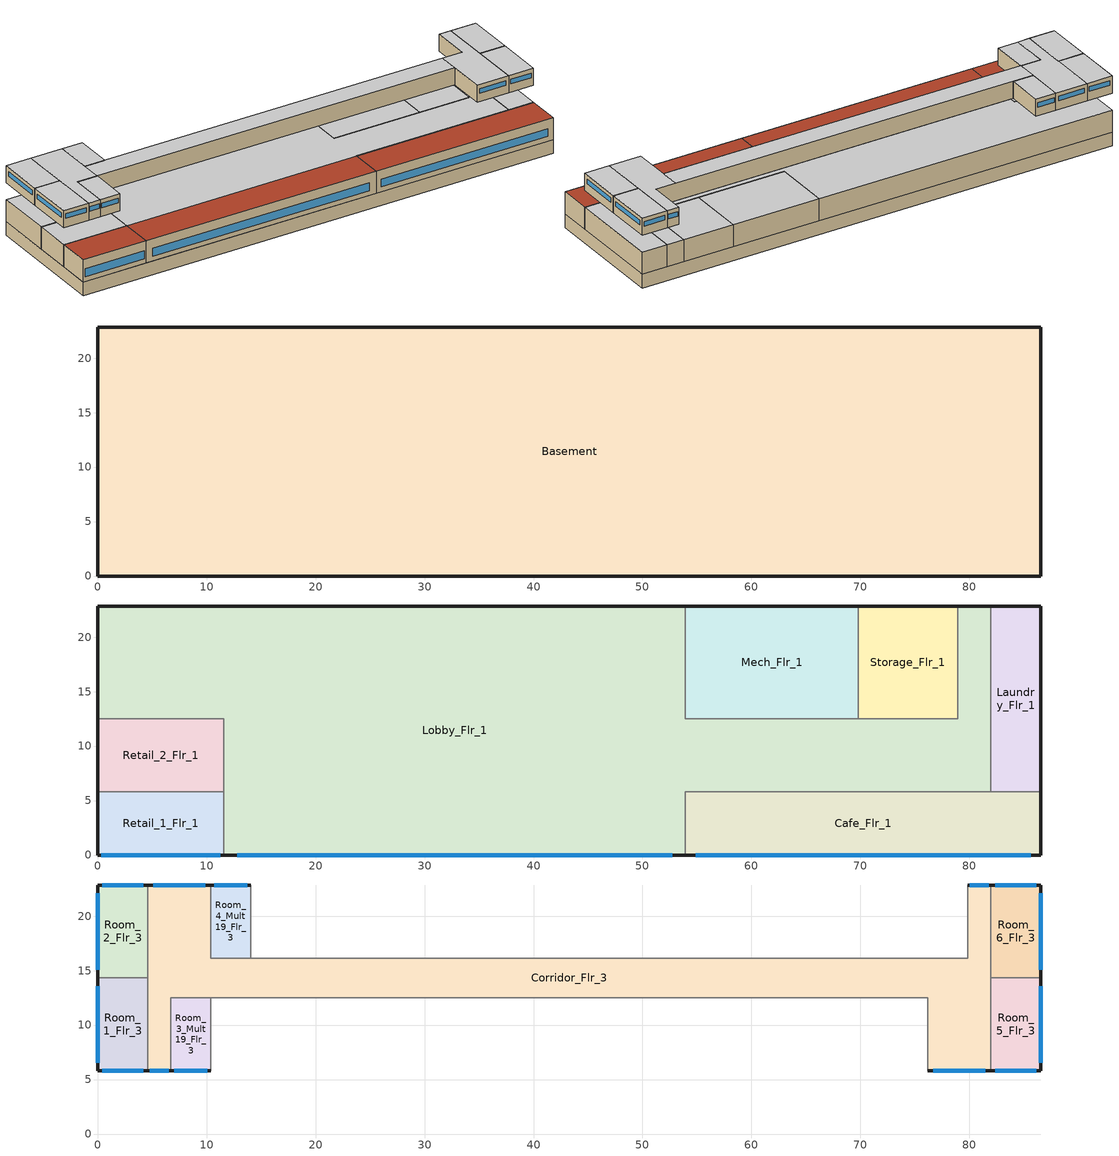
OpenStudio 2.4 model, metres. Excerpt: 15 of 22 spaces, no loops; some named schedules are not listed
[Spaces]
Basement
 floor ground: 86.56,22.86 86.56,0 0,0 0,22.86 z-2.44
 wall ground: 0,22.86 0,0 86.56,0 86.56,22.86 0,22.86 z-2.44:0
Lobby_Flr_1
 floor to Basement: 53.95,22.86 53.95,0 11.58,0 11.58,12.5 0,12.5 0,22.86 z0; 81.99,22.86 81.99,5.79 53.95,5.79 53.95,12.5 78.94,12.5 78.94,22.86 z0
 wall outside: 53.95,22.86 0,22.86 0,12.5 / 11.58,0 53.95,0 / 81.99,22.86 78.94,22.86 z0:3.96
 wall to Retail_1_Flr_1: 11.58,5.79 11.58,0 z0:3.96
 wall to Laundry_Flr_1: 81.99,5.79 81.99,22.86 z0:3.96
 wall to Storage_Flr_1: 78.94,22.86 78.94,12.5 69.8,12.5 z0:3.96
 wall to Cafe_Flr_1: 53.95,0 53.95,5.79 81.99,5.79 z0:3.96
 wall to Retail_2_Flr_1: 0,12.5 11.58,12.5 11.58,5.79 z0:3.96
 wall to Mech_Flr_1: 69.8,12.5 53.95,12.5 53.95,22.86 z0:3.96
 window: 12.79,0 52.74,0 z0.87:2.29
 ceiling adiabatic (Typical Interior Wall): 81.99,5.79 81.99,22.86 78.94,22.86 78.94,12.5 53.95,12.5 53.95,22.86 0,22.86 0,12.5 11.58,12.5 11.58,5.79 z3.96
 roof outside: 53.95,0 53.95,5.79 11.58,5.79 11.58,0 z3.96
Retail_1_Flr_1
 floor to Basement: 11.58,5.79 11.58,0 0,0 0,5.79 z0
 wall outside: 0,5.79 0,0 11.58,0 z0:3.96
 wall to Retail_2_Flr_1: 11.58,5.79 0,5.79 z0:3.96
 window: 0.33,0 11.25,0 z0.87:2.29
 roof outside: 11.58,0 11.58,5.79 0,5.79 0,0 z3.96
Retail_2_Flr_1
 floor to Basement: 11.58,12.5 11.58,5.79 0,5.79 0,12.5 z0
 wall outside: 0,12.5 0,5.79 z0:3.96
 ceiling adiabatic (Typical Interior Wall): 11.58,5.79 11.58,12.5 0,12.5 0,5.79 z3.96
Laundry_Flr_1
 floor to Basement: 86.56,22.86 86.56,5.79 81.99,5.79 81.99,22.86 z0
 wall outside: 86.56,5.79 86.56,22.86 81.99,22.86 z0:3.96
 wall to Cafe_Flr_1: 81.99,5.79 86.56,5.79 z0:3.96
 ceiling adiabatic (Typical Interior Wall): 86.56,5.79 86.56,22.86 81.99,22.86 81.99,5.79 z3.96
Storage_Flr_1
 floor to Basement: 78.94,22.86 78.94,12.5 69.8,12.5 69.8,22.86 z0
 wall outside: 78.94,22.86 69.8,22.86 z0:3.96
 wall to Mech_Flr_1: 69.8,22.86 69.8,12.5 z0:3.96
 ceiling adiabatic (Typical Interior Wall): 78.94,12.5 78.94,22.86 69.8,22.86 69.8,12.5 z3.96
Mech_Flr_1
 floor to Basement: 69.8,22.86 69.8,12.5 53.95,12.5 53.95,22.86 z0
 wall outside: 69.8,22.86 53.95,22.86 z0:3.96
 ceiling adiabatic (Typical Interior Wall): 69.8,12.5 69.8,22.86 53.95,22.86 53.95,12.5 z3.96
Cafe_Flr_1
 floor to Basement: 86.56,5.79 86.56,0 53.95,0 53.95,5.79 z0
 wall outside: 53.95,0 86.56,0 86.56,5.79 z0:3.96
 window: 54.88,0 85.63,0 z0.87:2.29
 roof outside: 86.56,0 86.56,5.79 53.95,5.79 53.95,0 z3.96
Room_6_Flr_3
 floor adiabatic (Typical Interior Wall): 86.56,22.86 86.56,14.33 81.99,14.33 81.99,22.86 z7.01
 wall outside: 86.56,14.33 86.56,22.86 81.99,22.86 z7.01:10.06
 wall to Corridor_Flr_3: 81.99,22.86 81.99,14.33 z7.01:10.06
 wall to Room_5_Flr_3: 81.99,14.33 86.56,14.33 z7.01:10.06
 window: 86.16,22.86 82.39,22.86 / 86.56,15.07 86.56,22.11 z8.52:9.33
 ceiling adiabatic (Typical Interior Wall): 86.56,14.33 86.56,22.86 81.99,22.86 81.99,14.33 z10.06
Room_1_Flr_3
 floor adiabatic (Typical Interior Wall): 4.57,14.33 4.57,5.79 0,5.79 0,14.33 z7.01
 wall outside: 0,14.33 0,5.79 4.57,5.79 z7.01:10.06
 wall to Corridor_Flr_3: 4.57,5.79 4.57,14.33 z7.01:10.06
 wall to Room_2_Flr_3: 4.57,14.33 0,14.33 z7.01:10.06
 window: 0,13.58 0,6.54 / 0.4,5.79 4.17,5.79 z8.52:9.33
 ceiling adiabatic (Typical Interior Wall): 4.57,5.79 4.57,14.33 0,14.33 0,5.79 z10.06
Corridor_Flr_3
 floor adiabatic (Typical Interior Wall): 76.2,16.15 76.2,12.5 10.36,12.5 10.36,16.15 z7.01; 81.99,22.86 81.99,5.79 76.2,5.79 76.2,16.15 79.86,16.15 79.86,22.86 z7.01; 10.36,22.86 10.36,12.5 6.71,12.5 6.71,5.79 4.57,5.79 4.57,22.86 z7.01
 wall outside: 81.99,22.86 79.86,22.86 / 4.57,5.79 6.71,5.79 / 10.36,22.86 4.57,22.86 / 76.2,5.79 81.99,5.79 z7.01:10.06
 wall adiabatic (Typical Interior Wall): 79.86,22.86 79.86,16.15 14.02,16.15 10.36,16.15 10.36,22.86 / 6.71,5.79 6.71,12.5 10.36,12.5 76.2,12.5 76.2,5.79 z7.01:10.06
 wall to Room_2_Flr_3: 4.57,22.86 4.57,14.33 z7.01:10.06
 wall to Room_5_Flr_3: 81.99,5.79 81.99,14.33 z7.01:10.06
 window: 81.81,22.86 80.04,22.86 / 9.86,22.86 5.08,22.86 / 76.71,5.79 81.48,5.79 / 4.76,5.79 6.52,5.79 z8.52:9.33
 ceiling adiabatic (Typical Interior Wall): 81.99,5.79 81.99,22.86 79.86,22.86 79.86,16.15 76.2,16.15 76.2,5.79 z10.06; 6.71,5.79 6.71,12.5 10.36,12.5 10.36,22.86 4.57,22.86 4.57,5.79 z10.06; 76.2,12.5 76.2,16.15 10.36,16.15 10.36,12.5 z10.06
Room_2_Flr_3
 floor adiabatic (Typical Interior Wall): 4.57,22.86 4.57,14.33 0,14.33 0,22.86 z7.01
 wall outside: 4.57,22.86 0,22.86 0,14.33 z7.01:10.06
 window: 0,22.11 0,15.07 / 4.17,22.86 0.4,22.86 z8.52:9.33
 ceiling adiabatic (Typical Interior Wall): 4.57,14.33 4.57,22.86 0,22.86 0,14.33 z10.06
Room_4_Mult19_Flr_3
 floor adiabatic (Typical Interior Wall): 14.02,22.86 14.02,16.15 10.36,16.15 10.36,22.86 z7.01
 wall outside: 14.02,22.86 10.36,22.86 z7.01:10.06
 wall adiabatic (Typical Interior Wall): 10.36,22.86 10.36,16.15 14.02,16.15 14.02,22.86 z7.01:10.06
 window: 13.7,22.86 10.68,22.86 z8.52:9.33
 ceiling adiabatic (Typical Interior Wall): 14.02,16.15 14.02,22.86 10.36,22.86 10.36,16.15 z10.06
Room_5_Flr_3
 floor adiabatic (Typical Interior Wall): 86.56,14.33 86.56,5.79 81.99,5.79 81.99,14.33 z7.01
 wall outside: 81.99,5.79 86.56,5.79 86.56,14.33 z7.01:10.06
 window: 86.56,6.54 86.56,13.58 / 82.39,5.79 86.16,5.79 z8.52:9.33
 ceiling adiabatic (Typical Interior Wall): 86.56,5.79 86.56,14.33 81.99,14.33 81.99,5.79 z10.06
Room_3_Mult19_Flr_3
 floor adiabatic (Typical Interior Wall): 10.36,12.5 10.36,5.79 6.71,5.79 6.71,12.5 z7.01
 wall outside: 6.71,5.79 10.36,5.79 z7.01:10.06
 wall adiabatic (Typical Interior Wall): 10.36,5.79 10.36,12.5 6.71,12.5 6.71,5.79 z7.01:10.06
 window: 7.03,5.79 10.04,5.79 z8.52:9.33
 ceiling adiabatic (Typical Interior Wall): 10.36,5.79 10.36,12.5 6.71,12.5 6.71,5.79 z10.06
[Site]
Kuujjuaq AP_QC_CAN: Latitude {deg}=58.1; Longitude {deg}=-68.417; Time Zone {hr}=-5; Elevation {m}=39.9; Terrain=City
[Building]
-LargeHotel-NECB HDD Method-CAN_QC_Kuujjuaq.AP.719060_CWEC2016.epw created: 2018-07-23 16:42:48 +0000: North Axis {deg}=0; Default Construction Set=NECB2011 - LrgHotel - WholeBuilding - NECB HDD Method at hdd = 8550.0; Standards Number of Stories=7; Standards Number of Above Ground Stories=6; Standards Building Type=LargeHotel
[Site:WaterMainsTemperature]
Calculation Method=Correlation; Annual Average Outdoor Air Temperature {C}=-3.825; Maximum Difference In Monthly Average Outdoor Air Temperatures {deltaC}=36
[Site:GroundTemperature:BuildingSurface]
19.527, 19.502, 19.536, 19.598, 20.002, 21.64, 22.225, 22.375, 21.449, 20.121, 19.802, 19.633
[SizingPeriod:DesignDay] Barometric Pressure {Pa}=100847; Sky Clearness=0; Rain Indicator=0; Snow Indicator=0; Day of Month=21; Daylight Saving Time Indicator=0; Humidity Indicating Type=Wetbulb; Dry-Bulb Temperature Range Modifier Type=DefaultMultipliers
Name | Maximum Dry-Bulb Temperature {C} | Daily Dry-Bulb Temperature Range {deltaC} | Humidity Indicating Conditions at Maximum Dry-Bulb | Wind Speed {m/s} | Wind Direction {deg} | Month | Day Type | Solar Model Indicator | ASHRAE Taub | ASHRAE Taud
Kuujjuaq AP Ann Clg .4% Condns DB=>MWB | 24.1 | 10.3 | 16.2 | 4 | 210 | 7 | SummerDesignDay | ASHRAETau | 0.364 | 2.418
Kuujjuaq AP Ann Htg 99.6% Condns DB | -36.2 | 0 | -36.2 | 2.2 | 220 | 1 | WinterDesignDay | ASHRAEClearSky
[Material:NoMass] Thermal Absorptance=0.9; Solar Absorptance=0.7
Name | Roughness | Thermal Resistance {m2-K/W} | Visible Absorptance
CP02 CARPET PAD | VeryRough | 0.21648 | 0.8
Typical Insulation R-13.06 1 | Smooth | 6.78179 | 0.7
Typical Carpet Pad 1 | Smooth | 0.21648 | 0.8
Typical Insulation R-10.11 1 | Smooth | 5.19354 | 0.7
Typical Insulation R-19.63 1 | Smooth | 7.04224 | 0.7
Typical Carpet Pad 2 | Smooth | 2.57255 | 0.8
Typical Carpet Pad 3 | Smooth | 4.69593 | 0.8
Typical Insulation R-0.58 1 | Smooth | 0.624982 | 0.7
Typical Insulation R-1.15 1 | Smooth | 0.625 | 0.7
[Material]
Name | Roughness | Thickness {m} | Conductivity {W/m-K} | Density {kg/m3} | Specific Heat {J/kg-K} | Thermal Absorptance | Solar Absorptance | Visible Absorptance
100mm Normalweight concrete floor | MediumSmooth | 0.1016 | 2.31 | 2322 | 832
G01 13mm gypsum board | Smooth | 0.0127 | 0.16 | 800 | 1090 | 0.9 | 0.7 | 0.5
G05 25mm wood | MediumSmooth | 0.0254 | 0.15 | 608 | 1630 | 0.9 | 0.5 | 0.5
4 in. Normalweight Concrete Floor 1 | MediumRough | 0.1016 | 2.31 | 2322 | 832 | 0.9 | 0.7 | 0.7
1IN Stucco 1 | Smooth | 0.0253 | 0.6918 | 1858 | 837 | 0.9 | 0.7 | 0.92
8IN CONCRETE HW RefBldg 1 | Rough | 0.2032 | 1.311 | 2240 | 836.8 | 0.9 | 0.7 | 0.7
1/2IN Gypsum 1 | Smooth | 0.0127 | 0.16 | 784.9 | 830 | 0.9 | 0.4 | 0.4
Metal Roof Surface 1; F08 Metal surface 1 | Smooth | 0.0008 | 45.28 | 7824 | 500 | 0.9 | 0.7 | 0.7
6 in. Normalweight Concrete Floor 1; 6 in. Normalweight Concrete Floor 2 | MediumRough | 0.1524 | 2.31 | 2322 | 832 | 0.9 | 0.7 | 0.7
[Construction]
Typical Interior Floor: 100mm Normalweight concrete floor, CP02 CARPET PAD
Typical Interior Wall: G01 13mm gypsum board, G01 13mm gypsum board
Typical Interior Ceiling: CP02 CARPET PAD, 100mm Normalweight concrete floor
Typical Interior Window: Clear 3mm
Typical Interior Door; Typical Interior Partition: G05 25mm wood
Customized opaque construction Typical Insulated Exterior Mass Floor R-15.63 to conductance of 0.142: Typical Insulation R-13.06 1, 4 in. Normalweight Concrete Floor 1, Typical Carpet Pad 1
Customized opaque construction Typical Insulated Exterior Mass Wall R-12.5 to conductance of 0.183: 1IN Stucco 1, 8IN CONCRETE HW RefBldg 1, Typical Insulation R-10.11 1, 1/2IN Gypsum 1
Customized opaque construction Typical Insulated Metal Building Roof R-20.41 to conductance of 0.142: Metal Roof Surface 1, Typical Insulation R-19.63 1
Customized opaque construction Typical Insulated Carpeted 6in Slab Floor to conductance of 0.379: 6 in. Normalweight Concrete Floor 1, Typical Carpet Pad 2
Customized opaque construction Typical Insulated Carpeted 6in Slab Floor to conductance of 0.21: 6 in. Normalweight Concrete Floor 2, Typical Carpet Pad 3
Customized Fenestration: cond=0.160 tvis=0.220 tsol=0.232: Customized Fenestration:: cond=0.160 tvis=0.220 tsol=0.232
Customized opaque construction Typical Insulated Metal Door R-1.43 to conductance of 1.6: F08 Metal surface 1, Typical Insulation R-0.58 1
Customized Fenestration: cond=0.160 tvis=0.441 tsol=0.279: Customized Fenestration:: cond=0.160 tvis=0.441 tsol=0.279
Customized opaque construction Typical Overhead Door R-2.0 to conductance of 1.6: Typical Insulation R-1.15 1
Customized Fenestration: cond=0.160 tvis=0.294 tsol=0.332: Customized Fenestration:: cond=0.160 tvis=0.294 tsol=0.332
Customized Fenestration: cond=0.160 tvis=0.898 tsol=0.837: Customized Fenestration:: cond=0.160 tvis=0.898 tsol=0.837
[DefaultConstructionSet]
NECB2011 - LrgHotel - WholeBuilding - NECB HDD Method at hdd = 8550.0: Default Exterior Surface Constructions=NECB2011 - LrgHotel - WholeBuilding - NECB HDD Method at hdd = 8550.0; Default Interior Surface Constructions=Default Surface Constructions 2; Default Ground Contact Surface Constructions=NECB2011 - LrgHotel - WholeBuilding - NECB HDD Method at hdd = 8550.0 1; Default Exterior SubSurface Constructions=NECB2011 - LrgHotel - WholeBuilding - NECB HDD Method at hdd = 8550.0; Default Interior SubSurface Constructions=Default Sub Surface Constructions 2; Interior Partition Construction=Typical Interior Partition
[DefaultSurfaceConstructions]
Name | Floor Construction | Wall Construction | Roof Ceiling Construction
Default Surface Constructions 2 | Typical Interior Floor | Typical Interior Wall | Typical Interior Ceiling
NECB2011 - LrgHotel - WholeBuilding - NECB HDD Method at hdd = 8550.0 | Customized opaque construction Typical Insulated Exterior Mass Floor R-15.63 to conductance of 0.142 | Customized opaque construction Typical Insulated Exterior Mass Wall R-12.5 to conductance of 0.183 | Customized opaque construction Typical Insulated Metal Building Roof R-20.41 to conductance of 0.142
NECB2011 - LrgHotel - WholeBuilding - NECB HDD Method at hdd = 8550.0 1 | Customized opaque construction Typical Insulated Carpeted 6in Slab Floor to conductance of 0.379 | Customized opaque construction Typical Insulated Carpeted 6in Slab Floor to conductance of 0.21 | Customized opaque construction Typical Insulated Carpeted 6in Slab Floor to conductance of 0.21
[DefaultSubSurfaceConstructions]
Name | Fixed Window Construction | Operable Window Construction | Door Construction | Glass Door Construction | Overhead Door Construction | Skylight Construction | Tubular Daylight Dome Construction | Tubular Daylight Diffuser Construction
Default Sub Surface Constructions 2 | Typical Interior Window | Typical Interior Window | Typical Interior Door
NECB2011 - LrgHotel - WholeBuilding - NECB HDD Method at hdd = 8550.0 | Customized Fenestration: cond=0.160 tvis=0.220 tsol=0.232 | Customized Fenestration: cond=0.160 tvis=0.220 tsol=0.232 | Customized opaque construction Typical Insulated Metal Door R-1.43 to conductance of 1.6 | Customized Fenestration: cond=0.160 tvis=0.441 tsol=0.279 | Customized opaque construction Typical Overhead Door R-2.0 to conductance of 1.6 | Customized Fenestration: cond=0.160 tvis=0.294 tsol=0.332 | Customized Fenestration: cond=0.160 tvis=0.898 tsol=0.837 | Customized Fenestration: cond=0.160 tvis=0.898 tsol=0.837
[WindowMaterial:Glazing]
Clear 3mm: Optical Data Type=SpectralAverage; Thickness {m}=0.003; Solar Transmittance at Normal Incidence=0.837; Front Side Solar Reflectance at Normal Incidence=0.075; Back Side Solar Reflectance at Normal Incidence=0.075; Visible Transmittance at Normal Incidence=0.898; Front Side Visible Reflectance at Normal Incidence=0.081; Back Side Visible Reflectance at Normal Incidence=0.081; Infrared Transmittance at Normal Incidence=0; Front Side Infrared Hemispherical Emissivity=0.84; Back Side Infrared Hemispherical Emissivity=0.84; Conductivity {W/m-K}=0.9; Dirt Correction Factor for Solar and Visible Transmittance=1; Solar Diffusing=No
[WindowMaterial:SimpleGlazingSystem] U-Factor {W/m2-K}=1.6; Solar Heat Gain Coefficient=0.6; Visible Transmittance=0.21
Customized Fenestration:: cond=0.160 tvis=0.220 tsol=0.232; Customized Fenestration:: cond=0.160 tvis=0.441 tsol=0.279; Customized Fenestration:: cond=0.160 tvis=0.294 tsol=0.332; Customized Fenestration:: cond=0.160 tvis=0.898 tsol=0.837
[Space] Part of Total Floor Area=Yes
Name | Space Type | Building Story | Thermal Zone
Corridor_Flr_3 | Space Function Corr. >= 2.4m wide-sch-E | Building Story 3 | Sp-Corridor_Flr_3 Sys-1 Flr-3 Sch-E HPlcmt-south ZN
Laundry_Flr_1 | Space Function Hospital - laundry/washing | Building Story 2 | Sp-Laundry_Flr_1 Sys-3 Flr-2 Sch-C HPlcmt-east ZN
Lobby_Flr_1 | Space Function Hotel/Motel - lobby | Building Story 2 | Sp-Lobby_Flr_1 Sys-6 Flr-2 Sch-H HPlcmt-north ZN
Retail_1_Flr_1 | Space Function Retail - sales | Building Story 2 | Sp-Retail_1_Flr_1 Sys-6 Flr-2 Sch-C HPlcmt-south ZN
Room_1_Flr_3 | Space Function Hotel/Motel - rooms | Building Story 3 | Sp-Room_1_Flr_3 Sys-1 Flr-3 Sch-F HPlcmt-west ZN
Basement | Space Function Storage area | Building Story 1 | Sp-Basement Sys-4 Flr-1 Sch-E HPlcmt-north ZN
Room_6_Flr_3 | Space Function Hotel/Motel - rooms | Building Story 3 | Sp-Room_6_Flr_3 Sys-1 Flr-3 Sch-F HPlcmt-east ZN
Room_5_Flr_3 | Space Function Hotel/Motel - rooms | Building Story 3 | Sp-Room_5_Flr_3 Sys-1 Flr-3 Sch-F HPlcmt-east ZN
Room_4_Mult19_Flr_3 | Space Function Hotel/Motel - rooms | Building Story 3 | Sp-Room_4_Mult19_Flr_3 Sys-1 Flr-3 Sch-F HPlcmt-north ZN
Cafe_Flr_1 | Space Function Retail - mall concourse | Building Story 2 | Sp-Cafe_Flr_1 Sys-6 Flr-2 Sch-C HPlcmt-south ZN
Mech_Flr_1 | Space Function Electrical/Mechanical-sch-E | Building Story 2 | Sp-Mech_Flr_1 Sys-6 Flr-2 Sch-E HPlcmt-north ZN
Retail_2_Flr_1 | Space Function Retail - sales | Building Story 2 | Sp-Retail_2_Flr_1 Sys-6 Flr-2 Sch-C HPlcmt-west ZN
Storage_Flr_1 | Space Function Storage area - occsens | Building Story 2 | Sp-Storage_Flr_1 Sys-4 Flr-2 Sch-E HPlcmt-north ZN
Room_2_Flr_3 | Space Function Hotel/Motel - rooms | Building Story 3 | Sp-Room_2_Flr_3 Sys-1 Flr-3 Sch-F HPlcmt-west ZN
Room_3_Mult19_Flr_3 | Space Function Hotel/Motel - rooms | Building Story 3 | Sp-Room_3_Mult19_Flr_3 Sys-1 Flr-3 Sch-F HPlcmt-south ZN
[BuildingStory]
Name | Nominal Z Coordinate {m}
Building Story 1 | -2.439
Building Story 2 | 0
Building Story 3 | 7.008
[SpaceType] Standards Building Type=Space Function
Name | Default Schedule Set | Design Specification Outdoor Air Object | Standards Space Type
Space Function Storage area | Space Function Storage area Schedule Set | Space Function Storage area Ventilation | Storage area
Space Function Storage area - occsens | Space Function Storage area - occsens Schedule Set | Space Function Storage area - occsens Ventilation | Storage area - occsens
Space Function Retail - mall concourse | Space Function Retail - mall concourse Schedule Set | Space Function Retail - mall concourse Ventilation | Retail - mall concourse
Space Function Corr. >= 2.4m wide-sch-E | Space Function Corr. >= 2.4m wide-sch-E Schedule Set | Space Function Corr. >= 2.4m wide-sch-E Ventilation | Corr. >= 2.4m wide-sch-E
Space Function Hospital - laundry/washing | Space Function Hospital - laundry/washing Schedule Set | Space Function Hospital - laundry/washing Ventilation | Hospital - laundry/washing
Space Function Hotel/Motel - lobby | Space Function Hotel/Motel - lobby Schedule Set | Space Function Hotel/Motel - lobby Ventilation | Hotel/Motel - lobby
Space Function Electrical/Mechanical-sch-E | Space Function Electrical/Mechanical-sch-E Schedule Set | Space Function Electrical/Mechanical-sch-E Ventilation | Electrical/Mechanical-sch-E
Space Function Retail - sales | Space Function Retail - sales Schedule Set | Space Function Retail - sales Ventilation | Retail - sales
Space Function Hotel/Motel - rooms | Space Function Hotel/Motel - rooms Schedule Set | Space Function Hotel/Motel - rooms Ventilation | Hotel/Motel - rooms
[ThermostatSetpoint:DualSetpoint]
Name | Heating Setpoint Temperature Schedule | Cooling Setpoint Temperature Schedule
Space Function Corr. >= 2.4m wide-sch-E Thermostat 3; Space Function Storage area Thermostat 2; Space Function Storage area - occsens Thermostat 2; Space Function Electrical/Mechanical-sch-E Thermostat 2 | NECB-E-Thermostat Setpoint-Heating | NECB-E-Thermostat Setpoint-Cooling
Space Function Hotel/Motel - rooms Thermostat 10; Space Function Hotel/Motel - rooms Thermostat 11; Space Function Hotel/Motel - rooms Thermostat 12; Space Function Hotel/Motel - rooms Thermostat 13; Space Function Hotel/Motel - rooms Thermostat 14; Space Function Hotel/Motel - rooms Thermostat 15 | NECB-F-Thermostat Setpoint-Heating | NECB-F-Thermostat Setpoint-Cooling
Space Function Hospital - laundry/washing Thermostat 2; Space Function Retail - sales Thermostat 3; Space Function Retail - mall concourse Thermostat 2; Space Function Retail - sales Thermostat 4 | NECB-C-Thermostat Setpoint-Heating | NECB-C-Thermostat Setpoint-Cooling
Space Function Hotel/Motel - lobby Thermostat 2 | NECB-H-Thermostat Setpoint-Heating | NECB-H-Thermostat Setpoint-Cooling
[SpaceInfiltration:DesignFlowRate] Schedule=Always On Discrete; Design Flow Rate Calculation Method=Flow/ExteriorArea; Flow per Exterior Surface Area {m3/s-m2}=0.00025; Constant Term Coefficient=0; Temperature Term Coefficient=0; Velocity Term Coefficient=0.224; Velocity Squared Term Coefficient=0
Name | Space or SpaceType
Cafe_Flr_1 Infiltration | Cafe_Flr_1
Corridor_Flr_3 Infiltration | Corridor_Flr_3
Laundry_Flr_1 Infiltration | Laundry_Flr_1
Lobby_Flr_1 Infiltration | Lobby_Flr_1
Mech_Flr_1 Infiltration | Mech_Flr_1
Retail_1_Flr_1 Infiltration | Retail_1_Flr_1
Retail_2_Flr_1 Infiltration | Retail_2_Flr_1
Room_1_Flr_3 Infiltration | Room_1_Flr_3
Room_2_Flr_3 Infiltration | Room_2_Flr_3
Room_3_Mult19_Flr_3 Infiltration | Room_3_Mult19_Flr_3
Room_4_Mult19_Flr_3 Infiltration | Room_4_Mult19_Flr_3
Room_5_Flr_3 Infiltration | Room_5_Flr_3
Room_6_Flr_3 Infiltration | Room_6_Flr_3
Storage_Flr_1 Infiltration | Storage_Flr_1
[ThermalZone] Use Ideal Air Loads=No
Name | Multiplier | Thermostat
Sp-Corridor_Flr_3 Sys-1 Flr-3 Sch-E HPlcmt-south ZN | 4 | Space Function Corr. >= 2.4m wide-sch-E Thermostat 3
Sp-Room_4_Mult19_Flr_3 Sys-1 Flr-3 Sch-F HPlcmt-north ZN | 76 | Space Function Hotel/Motel - rooms Thermostat 10
Sp-Room_5_Flr_3 Sys-1 Flr-3 Sch-F HPlcmt-east ZN | 4 | Space Function Hotel/Motel - rooms Thermostat 11
Sp-Room_6_Flr_3 Sys-1 Flr-3 Sch-F HPlcmt-east ZN | 4 | Space Function Hotel/Motel - rooms Thermostat 12
Sp-Room_1_Flr_3 Sys-1 Flr-3 Sch-F HPlcmt-west ZN | 4 | Space Function Hotel/Motel - rooms Thermostat 13
Sp-Room_2_Flr_3 Sys-1 Flr-3 Sch-F HPlcmt-west ZN | 4 | Space Function Hotel/Motel - rooms Thermostat 14
Sp-Room_3_Mult19_Flr_3 Sys-1 Flr-3 Sch-F HPlcmt-south ZN | 76 | Space Function Hotel/Motel - rooms Thermostat 15
Sp-Laundry_Flr_1 Sys-3 Flr-2 Sch-C HPlcmt-east ZN |  | Space Function Hospital - laundry/washing Thermostat 2
Sp-Basement Sys-4 Flr-1 Sch-E HPlcmt-north ZN |  | Space Function Storage area Thermostat 2
Sp-Storage_Flr_1 Sys-4 Flr-2 Sch-E HPlcmt-north ZN |  | Space Function Storage area - occsens Thermostat 2
Sp-Mech_Flr_1 Sys-6 Flr-2 Sch-E HPlcmt-north ZN |  | Space Function Electrical/Mechanical-sch-E Thermostat 2
Sp-Retail_2_Flr_1 Sys-6 Flr-2 Sch-C HPlcmt-west ZN |  | Space Function Retail - sales Thermostat 3
Sp-Cafe_Flr_1 Sys-6 Flr-2 Sch-C HPlcmt-south ZN |  | Space Function Retail - mall concourse Thermostat 2
Sp-Retail_1_Flr_1 Sys-6 Flr-2 Sch-C HPlcmt-south ZN |  | Space Function Retail - sales Thermostat 4
Sp-Lobby_Flr_1 Sys-6 Flr-2 Sch-H HPlcmt-north ZN |  | Space Function Hotel/Motel - lobby Thermostat 2
